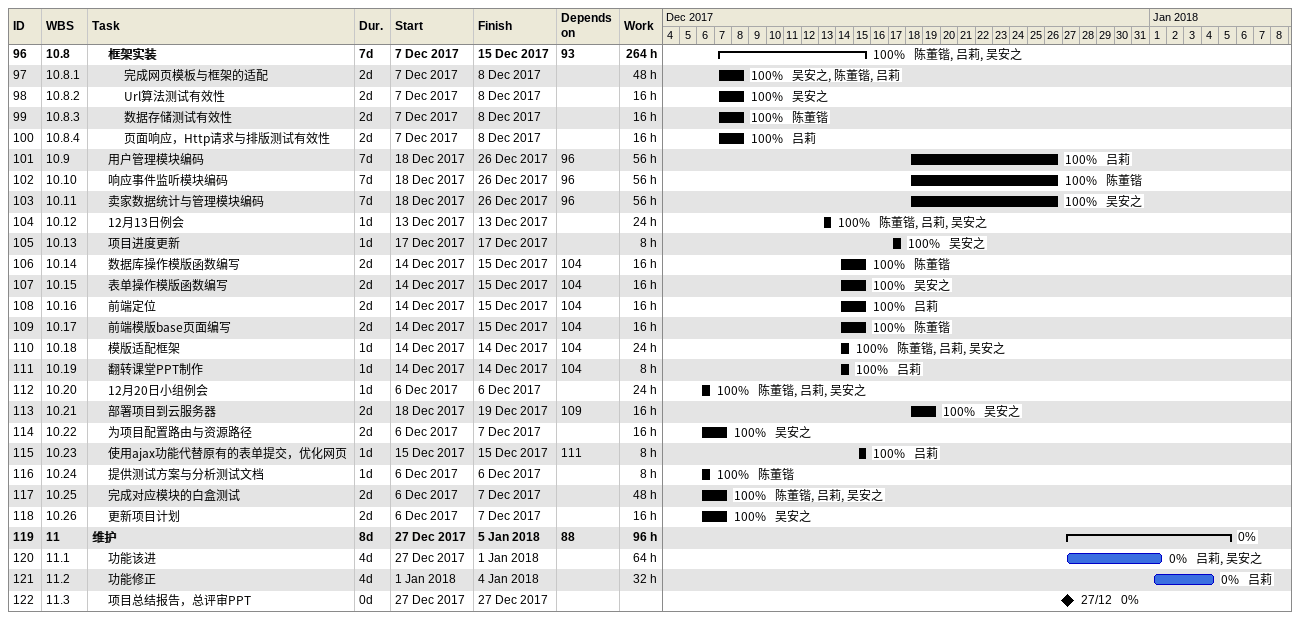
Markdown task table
| ID | WBS | Task | Duration | Start | Finish | Predecessors | Resources | % complete | Work (h) |
|---|---|---|---|---|---|---|---|---|---|
| 96 | 10.8 | **框架实装** | 7d | 2017-12-07 | 2017-12-15 | 93 | 陈董锴, 吕莉, 吴安之 | 100 | 264 |
| 97 | 10.8.1 | 完成网页模板与框架的适配 | 2d | 2017-12-07 | 2017-12-08 |  | 吴安之, 陈董锴, 吕莉 | 100 | 48 |
| 98 | 10.8.2 | Url算法测试有效性 | 2d | 2017-12-07 | 2017-12-08 |  | 吴安之 | 100 | 16 |
| 99 | 10.8.3 | 数据存储测试有效性 | 2d | 2017-12-07 | 2017-12-08 |  | 陈董锴 | 100 | 16 |
| 100 | 10.8.4 | 页面响应，Http请求与排版测试有效性 | 2d | 2017-12-07 | 2017-12-08 |  | 吕莉 | 100 | 16 |
| 101 | 10.9 | 用户管理模块编码 | 7d | 2017-12-18 | 2017-12-26 | 96 | 吕莉 | 100 | 56 |
| 102 | 10.10 | 响应事件监听模块编码 | 7d | 2017-12-18 | 2017-12-26 | 96 | 陈董锴 | 100 | 56 |
| 103 | 10.11 | 卖家数据统计与管理模块编码 | 7d | 2017-12-18 | 2017-12-26 | 96 | 吴安之 | 100 | 56 |
| 104 | 10.12 | 12月13日例会 | 1d | 2017-12-13 | 2017-12-13 |  | 陈董锴, 吕莉, 吴安之 | 100 | 24 |
| 105 | 10.13 | 项目进度更新 | 1d | 2017-12-17 | 2017-12-17 |  | 吴安之 | 100 | 8 |
| 106 | 10.14 | 数据库操作模版函数编写 | 2d | 2017-12-14 | 2017-12-15 | 104 | 陈董锴 | 100 | 16 |
| 107 | 10.15 | 表单操作模版函数编写 | 2d | 2017-12-14 | 2017-12-15 | 104 | 吴安之 | 100 | 16 |
| 108 | 10.16 | 前端定位 | 2d | 2017-12-14 | 2017-12-15 | 104 | 吕莉 | 100 | 16 |
| 109 | 10.17 | 前端模版base页面编写 | 2d | 2017-12-14 | 2017-12-15 | 104 | 陈董锴 | 100 | 16 |
| 110 | 10.18 | 模版适配框架 | 1d | 2017-12-14 | 2017-12-14 | 104 | 陈董锴, 吕莉, 吴安之 | 100 | 24 |
| 111 | 10.19 | 翻转课堂PPT制作 | 1d | 2017-12-14 | 2017-12-14 | 104 | 吕莉 | 100 | 8 |
| 112 | 10.20 | 12月20日小组例会 | 1d | 2017-12-06 | 2017-12-06 |  | 陈董锴, 吕莉, 吴安之 | 100 | 24 |
| 113 | 10.21 | 部署项目到云服务器 | 2d | 2017-12-18 | 2017-12-19 | 109 | 吴安之 | 100 | 16 |
| 114 | 10.22 | 为项目配置路由与资源路径 | 2d | 2017-12-06 | 2017-12-07 |  | 吴安之 | 100 | 16 |
| 115 | 10.23 | 使用ajax功能代替原有的表单提交，优化网页 | 1d | 2017-12-15 | 2017-12-15 | 111 | 吕莉 | 100 | 8 |
| 116 | 10.24 | 提供测试方案与分析测试文档 | 1d | 2017-12-06 | 2017-12-06 |  | 陈董锴 | 100 | 8 |
| 117 | 10.25 | 完成对应模块的白盒测试 | 2d | 2017-12-06 | 2017-12-07 |  | 陈董锴, 吕莉, 吴安之 | 100 | 48 |
| 118 | 10.26 | 更新项目计划 | 2d | 2017-12-06 | 2017-12-07 |  | 吴安之 | 100 | 16 |
| 119 | 11 | **维护** | 8d | 2017-12-27 | 2018-01-05 | 88 |  | 0 | 96 |
| 120 | 11.1 | 功能该进 | 4d | 2017-12-27 | 2018-01-01 |  | 吕莉, 吴安之 | 0 | 64 |
| 121 | 11.2 | 功能修正 | 4d | 2018-01-01 | 2018-01-04 |  | 吕莉 | 0 | 32 |
| 122 | 11.3 | 项目总结报告，总评审PPT | 0d | 2017-12-27 | 2017-12-27 |  |  | 0 |  |
